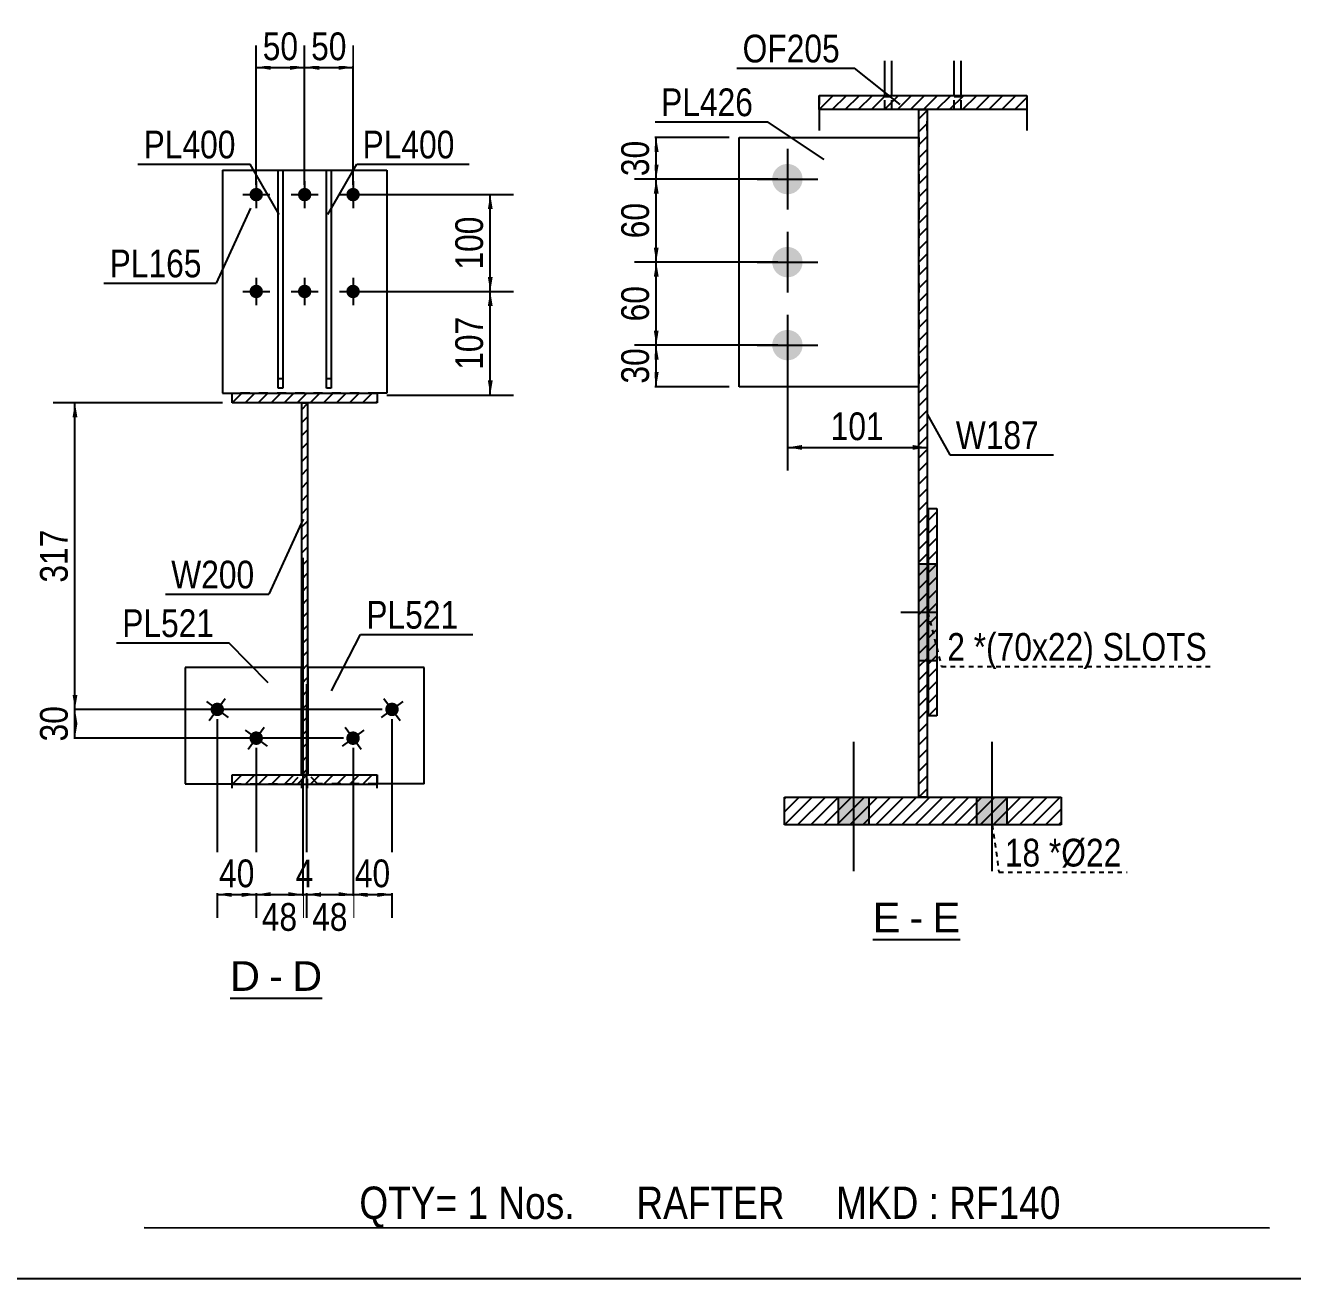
# Model space of a CAD drawing. Header units: millimetres. Extents: x -29 to 374, y -199 to 78.
# Drawn here: x 135.5 to 266.4, y -199.2 to -69.8 of the extents above; entities that cross this region are included whole.
import ezdxf

# ---------------------------------------------------------------- set-up
doc = ezdxf.new("R2010")
doc.units = ezdxf.units.MM
doc.linetypes.add('DXK_LINE_DOT1', pattern=[1.8814, 0.9407, -0.9407])
doc.linetypes.add('DXK_LINE_DOT4', pattern=[0.9408, 0.4704, -0.4704])
doc.styles.add('Arial', font='ARIAL.TTF', dxfattribs={"height": 0.2})
doc.styles.add('Arial Narrow', font='ARIALN.TTF', dxfattribs={"height": 0.2})

# ---------------------------------------------------------------- blocks, each defined once
blk = doc.blocks.new('Unknown-627306872-1201')
at = {"color": 5, "linetype": 'Continuous'}
blk.add_line((-26.06, -199.19), (373.94, -199.19), dxfattribs=at)
blk = doc.blocks.new('Unknown-627306872-12 - 1220')
at = {"color": 7, "linetype": 'Continuous'}
blk.add_line((156.69, -170.23), (166.19, -170.23), dxfattribs=at)
at = {"color": 0, "linetype": 'Continuous'}
for points in [[(159.77, -169.48), (159.77, -166.28), (156.69, -166.28), (156.69, -169.48)], [(162.15, -169.48), (162.15, -166.28), (160.73, -166.28), (160.73, -169.48)], [(166.19, -169.48), (166.19, -166.28), (163.11, -166.28), (163.11, -169.48)]]:
    blk.add_wipeout(points, dxfattribs=at)
at = {"color": 96, "linetype": 'Continuous', "style": 'Arial'}
for s, p in [('D', (156.69, -169.48)), ('D', (163.11, -169.48)), ('-', (160.73, -169.48))]:
    blk.add_text(s, height=3.06, dxfattribs=at).set_placement(p)
blk = doc.blocks.new('Unknown-627306872-13 - 2996')
at = {"color": 7, "linetype": 'Continuous'}
blk.add_line((223.06, -164.19), (232.09, -164.19), dxfattribs=at)
at = {"color": 0, "linetype": 'Continuous'}
for points in [[(225.9, -163.44), (225.9, -160.24), (223.06, -160.24), (223.06, -163.44)], [(228.28, -163.44), (228.28, -160.24), (226.86, -160.24), (226.86, -163.44)], [(232.09, -163.44), (232.09, -160.24), (229.24, -160.24), (229.24, -163.44)]]:
    blk.add_wipeout(points, dxfattribs=at)
at = {"color": 96, "linetype": 'Continuous', "style": 'Arial'}
for s, p in [('E', (223.06, -163.44)), ('E', (229.24, -163.44)), ('-', (226.86, -163.44))]:
    blk.add_text(s, height=3.06, dxfattribs=at).set_placement(p)
blk = doc.blocks.new('Part-627306872-1248 - 1220')
at = {"color": 2, "linetype": 'Continuous'}
for p, q in [((155.89, -84.76), (155.89, -107.76)), ((155.89, -84.76), (172.89, -84.76)), ((172.89, -84.76), (172.89, -107.76)), ((155.89, -107.76), (156.89, -107.76)), ((172.89, -107.76), (171.89, -107.76))]:
    blk.add_line(p, q, dxfattribs=at)
at = {"color": 7, "linetype": 'DXK_LINE_DOT1'}
blk.add_line((171.89, -107.76), (156.89, -107.76), dxfattribs=at)
blk = doc.blocks.new('Bolt-627306872-1318 - 1220')
at = {"linetype": 'Continuous'}
for points in [[(160.09, -87.27, -1), (158.69, -87.27, -1)], [(165.09, -87.27, -1), (163.69, -87.27, -1)], [(170.09, -87.27, -1), (168.69, -87.27, -1)], [(160.09, -97.27, -1), (158.69, -97.27, -1)], [(165.09, -97.27, -1), (163.69, -97.27, -1)], [(170.09, -97.27, -1), (168.69, -97.27, -1)]]:
    blk.add_hatch(color=3, dxfattribs=at).paths.add_polyline_path(points)
at = {"color": 3, "linetype": 'Continuous'}
for p, q in [((159.39, -85.87), (159.39, -88.67)), ((164.39, -85.87), (164.39, -88.67)), ((169.39, -85.87), (169.39, -88.67)), ((157.99, -87.27), (160.79, -87.27)), ((162.99, -87.27), (165.79, -87.27)), ((167.99, -87.27), (170.79, -87.27)), ((159.39, -95.87), (159.39, -98.67)), ((164.39, -95.87), (164.39, -98.67)), ((169.39, -95.87), (169.39, -98.67)), ((157.99, -97.27), (160.79, -97.27)), ((162.99, -97.27), (165.79, -97.27)), ((167.99, -97.27), (170.79, -97.27))]:
    blk.add_line(p, q, dxfattribs=at)
blk = doc.blocks.new('Part-627306872-1229 - 1220')
at = {"linetype": 'Continuous'}
h = blk.add_hatch(dxfattribs=at)
h.set_pattern_fill('', scale=0.3, style=0, pattern_type=0)
h.set_pattern_definition([(45, (156.8863, -108.7648), (-0.67352, 0.67352), [])])
h.paths.add_polyline_path([(156.89, -107.76), (156.89, -108.76), (171.89, -108.76), (171.89, -107.76)])
at = {"color": 2, "linetype": 'Continuous'}
for p, q in [((156.89, -108.76), (156.89, -107.76)), ((156.89, -107.76), (171.89, -107.76)), ((171.89, -107.76), (171.89, -108.76)), ((171.89, -108.76), (156.89, -108.76))]:
    blk.add_line(p, q, dxfattribs=at)
blk = doc.blocks.new('Part-627306872-1230 - 1220')
at = {"linetype": 'Continuous'}
h = blk.add_hatch(dxfattribs=at)
h.set_pattern_fill('', scale=0.3, style=0, pattern_type=0)
h.set_pattern_definition([(45, (164.0863, -147.1702), (-0.67352, 0.67352), [])])
h.paths.add_polyline_path([(164.09, -108.76), (164.09, -147.17), (164.69, -147.17), (164.69, -108.76)])
at = {"color": 2, "linetype": 'Continuous'}
for p, q in [((164.09, -147.17), (164.09, -108.76)), ((164.09, -108.76), (164.69, -108.76)), ((164.69, -108.76), (164.69, -147.17)), ((164.69, -147.17), (164.09, -147.17))]:
    blk.add_line(p, q, dxfattribs=at)
at = {"color": 7, "linetype": 'DXK_LINE_DOT1'}
for p, q in [((164.09, -148.54), (164.09, -147.17)), ((164.69, -148.54), (164.69, -147.17))]:
    blk.add_line(p, q, dxfattribs=at)
blk = doc.blocks.new('Bolt-627306872-1306 - 1220')
at = {"linetype": 'Continuous'}
for points in [[(173.83, -140.98, -1), (172.99, -139.86, -1)], [(169.8, -143.95, -1), (168.97, -142.83, -1)]]:
    blk.add_hatch(color=3, dxfattribs=at).paths.add_polyline_path(points)
at = {"color": 3, "linetype": 'Continuous'}
for p, q in [((174.54, -139.59), (172.28, -141.25)), ((172.58, -139.29), (174.24, -141.55)), ((170.51, -142.56), (168.26, -144.22)), ((168.56, -142.26), (170.22, -144.52))]:
    blk.add_line(p, q, dxfattribs=at)
blk = doc.blocks.new('Part-627306872-1233 - 1220')
at = {"linetype": 'Continuous'}
h = blk.add_hatch(dxfattribs=at)
h.set_pattern_fill('', scale=0.3, style=0, pattern_type=0)
h.set_pattern_definition([(45, (156.8863, -148.17365), (-0.67352, 0.67352), [])])
h.paths.add_polyline_path([(156.89, -147.17), (156.89, -148.17), (171.89, -148.17), (171.89, -147.17)])
at = {"color": 7, "linetype": 'DXK_LINE_DOT1'}
for p, q in [((156.89, -148.17), (156.89, -147.17)), ((171.89, -148.17), (171.89, -147.17))]:
    blk.add_line(p, q, dxfattribs=at)
at = {"color": 2, "linetype": 'Continuous'}
for p, q in [((156.89, -148.17), (156.89, -147.17)), ((156.89, -147.17), (171.89, -147.17)), ((171.89, -147.17), (171.89, -148.17)), ((156.89, -148.54), (156.89, -148.17)), ((171.89, -148.17), (156.89, -148.17)), ((171.89, -148.54), (171.89, -148.17))]:
    blk.add_line(p, q, dxfattribs=at)
blk = doc.blocks.new('Bolt-627306872-1307 - 1220')
at = {"linetype": 'Continuous'}
for points in [[(155.78, -139.86, -1), (154.95, -140.98, -1)], [(159.8, -142.83, -1), (158.97, -143.95, -1)]]:
    blk.add_hatch(color=3, dxfattribs=at).paths.add_polyline_path(points)
at = {"color": 3, "linetype": 'Continuous'}
for p, q in [((154.24, -139.59), (156.49, -141.25)), ((154.53, -141.55), (156.19, -139.29)), ((158.26, -142.56), (160.51, -144.22)), ((158.56, -144.52), (160.22, -142.26))]:
    blk.add_line(p, q, dxfattribs=at)
blk = doc.blocks.new('Part-627306872-1344 - 1220')
at = {"color": 2, "linetype": 'Continuous'}
for p, q in [((166.64, -107.26), (166.64, -84.76)), ((166.64, -84.76), (167.14, -84.76)), ((167.14, -84.76), (167.14, -107.26)), ((167.14, -107.26), (166.64, -107.26))]:
    blk.add_line(p, q, dxfattribs=at)
at = {"color": 7, "linetype": 'DXK_LINE_DOT1'}
blk.add_line((166.64, -106.26), (167.14, -106.26), dxfattribs=at)
blk = doc.blocks.new('Part-627306872-1372 - 1220')
at = {"color": 2, "linetype": 'Continuous'}
for p, q in [((176.72, -136.09), (164.72, -136.09)), ((164.72, -136.09), (164.72, -147.09)), ((176.72, -148.09), (176.72, -136.09)), ((164.72, -147.09), (164.8, -147.17)), ((176.72, -148.09), (171.89, -148.09))]:
    blk.add_line(p, q, dxfattribs=at)
at = {"color": 7, "linetype": 'DXK_LINE_DOT1'}
for p, q in [((165.72, -148.09), (164.8, -147.17)), ((171.89, -148.09), (165.72, -148.09))]:
    blk.add_line(p, q, dxfattribs=at)
blk = doc.blocks.new('Part-627306872-1373 - 1220')
at = {"color": 2, "linetype": 'Continuous'}
for p, q in [((164.06, -136.09), (152.06, -136.09)), ((152.06, -136.09), (152.06, -148.09)), ((164.06, -147.09), (164.06, -136.09)), ((163.98, -147.17), (164.06, -147.09)), ((152.06, -148.09), (156.89, -148.09))]:
    blk.add_line(p, q, dxfattribs=at)
at = {"color": 7, "linetype": 'DXK_LINE_DOT1'}
for p, q in [((163.06, -148.09), (163.98, -147.17)), ((156.89, -148.09), (163.06, -148.09))]:
    blk.add_line(p, q, dxfattribs=at)
blk = doc.blocks.new('Part-627306872-1375 - 1220')
at = {"color": 2, "linetype": 'Continuous'}
for p, q in [((161.64, -107.26), (161.64, -84.76)), ((161.64, -84.76), (162.14, -84.76)), ((162.14, -84.76), (162.14, -107.26)), ((162.14, -107.26), (161.64, -107.26))]:
    blk.add_line(p, q, dxfattribs=at)
at = {"color": 7, "linetype": 'DXK_LINE_DOT1'}
blk.add_line((161.64, -106.26), (162.14, -106.26), dxfattribs=at)
blk = doc.blocks.new('Bolt-627306872-3005 - 2996')
at = {"linetype": 'Continuous'}
for points in [[(214.25, -84.1, -1), (214.25, -87.24, -1)], [(214.25, -92.67, -1), (214.25, -95.81, -1)], [(214.25, -101.24, -1), (214.25, -104.38, -1)]]:
    blk.add_hatch(color=3, dxfattribs=at).paths.add_polyline_path(points)
at = {"color": 3, "linetype": 'Continuous'}
for p, q in [((214.25, -82.53), (214.25, -88.81)), ((211.11, -85.67), (217.39, -85.67)), ((214.25, -91.1), (214.25, -97.38)), ((211.11, -94.24), (217.39, -94.24)), ((214.25, -99.67), (214.25, -105.96)), ((211.11, -102.81), (217.39, -102.81))]:
    blk.add_line(p, q, dxfattribs=at)
blk = doc.blocks.new('Part-627306872-3065 - 2996')
at = {"color": 2, "linetype": 'Continuous'}
for p, q in [((209.25, -107.1), (209.25, -81.38)), ((209.25, -81.38), (227.82, -81.38)), ((227.82, -107.1), (209.25, -107.1))]:
    blk.add_line(p, q, dxfattribs=at)
at = {"color": 7, "linetype": 'DXK_LINE_DOT1'}
blk.add_line((227.82, -81.38), (227.82, -107.1), dxfattribs=at)
blk = doc.blocks.new('Bolt-627306872-3017 - 2996')
at = {"linetype": 'Continuous'}
for points in [[(219.53, -152.34), (222.68, -152.34), (222.68, -149.48), (219.53, -149.48)], [(233.82, -152.34), (236.96, -152.34), (236.96, -149.48), (233.82, -149.48)]]:
    blk.add_hatch(color=3, dxfattribs=at).paths.add_polyline_path(points)
at = {"color": 3, "linetype": 'Continuous'}
for p, q in [((221.11, -157.11), (221.11, -143.76)), ((235.39, -157.11), (235.39, -143.76)), ((219.53, -152.34), (219.53, -149.48)), ((222.68, -152.34), (222.68, -149.48)), ((233.82, -152.34), (233.82, -149.48)), ((236.96, -152.34), (236.96, -149.48))]:
    blk.add_line(p, q, dxfattribs=at)
blk = doc.blocks.new('Part-627306872-3083 - 2996')
at = {"linetype": 'Continuous'}
h = blk.add_hatch(dxfattribs=at)
h.set_pattern_fill('', scale=0.3, style=0, pattern_type=0)
h.set_pattern_definition([(45, (213.9622, -152.3358), (-0.67352, 0.67352), [])])
h.paths.add_polyline_path([(213.96, -149.48), (213.96, -152.34), (242.53, -152.34), (242.53, -149.48)])
at = {"color": 2, "linetype": 'Continuous'}
for p, q in [((213.96, -152.34), (213.96, -149.48)), ((213.96, -149.48), (242.53, -149.48)), ((242.53, -149.48), (242.53, -152.34)), ((242.53, -152.34), (213.96, -152.34))]:
    blk.add_line(p, q, dxfattribs=at)
blk = doc.blocks.new('Part-627306872-3066 - 2996')
at = {"linetype": 'Continuous'}
h = blk.add_hatch(dxfattribs=at)
h.set_pattern_fill('', scale=0.3, style=0, pattern_type=0)
h.set_pattern_definition([(45, (228.8194, -141.0997), (-0.67352, 0.67352), [])])
h.paths.add_polyline_path([(228.82, -119.67), (228.82, -141.1), (229.68, -141.1), (229.68, -119.67)])
at = {"color": 2, "linetype": 'Continuous'}
for p, q in [((228.82, -119.67), (228.82, -119.67)), ((228.82, -141.1), (228.82, -119.67)), ((228.82, -119.67), (229.68, -119.67)), ((229.68, -119.67), (229.68, -119.67)), ((229.68, -119.67), (229.68, -141.1)), ((228.82, -141.1), (228.82, -141.1)), ((229.68, -141.1), (228.82, -141.1)), ((229.68, -141.1), (229.68, -141.1))]:
    blk.add_line(p, q, dxfattribs=at)
blk = doc.blocks.new('Bolt-627306872-3018 - 2996')
at = {"linetype": 'Continuous'}
for points in [[(227.82, -125.38), (227.82, -135.38), (228.68, -135.38), (228.68, -125.38)], [(228.82, -125.38), (228.82, -135.38), (229.68, -135.38), (229.68, -125.38)]]:
    blk.add_hatch(color=3, dxfattribs=at).paths.add_polyline_path(points)
at = {"color": 3, "linetype": 'Continuous'}
for p, q in [((227.82, -125.38), (228.68, -125.38)), ((228.82, -125.38), (229.68, -125.38)), ((225.96, -130.38), (229.68, -130.38)), ((227.82, -135.38), (228.68, -135.38)), ((228.82, -135.38), (229.68, -135.38))]:
    blk.add_line(p, q, dxfattribs=at)
blk = doc.blocks.new('Part-627306872-3032 - 2996')
at = {"color": 2, "linetype": 'Continuous'}
for p, q in [((231.46, -77.02), (231.46, -73.45)), ((232.18, -77.02), (232.18, -73.45))]:
    blk.add_line(p, q, dxfattribs=at)
at = {"color": 7, "linetype": 'DXK_LINE_DOT1'}
for p, q in [((231.46, -77.13), (231.46, -77.02)), ((231.46, -77.13), (232.18, -77.13)), ((231.46, -78.46), (231.46, -77.13)), ((232.18, -77.13), (232.18, -77.02)), ((232.18, -78.46), (232.18, -77.13))]:
    blk.add_line(p, q, dxfattribs=at)
blk = doc.blocks.new('Part-627306872-3094 - 2996')
at = {"linetype": 'Continuous'}
h = blk.add_hatch(dxfattribs=at)
h.set_pattern_fill('', scale=0.3, style=0, pattern_type=0)
h.set_pattern_definition([(45, (227.8194, -149.47865), (-0.673519, 0.673519), [])])
h.paths.add_polyline_path([(227.82, -78.48), (227.82, -149.48), (228.68, -149.48), (228.68, -78.48)])
at = {"color": 7, "linetype": 'DXK_LINE_DOT1'}
for p, q in [((227.82, -80.64), (227.82, -78.48)), ((228.68, -80.64), (228.68, -78.48))]:
    blk.add_line(p, q, dxfattribs=at)
at = {"color": 2, "linetype": 'Continuous'}
for p, q in [((227.82, -149.48), (227.82, -78.48)), ((227.82, -78.48), (228.68, -78.48)), ((228.68, -78.48), (228.68, -149.48)), ((228.68, -149.48), (227.82, -149.48))]:
    blk.add_line(p, q, dxfattribs=at)
blk = doc.blocks.new('Part-627306872-3100 - 2996')
at = {"linetype": 'Continuous'}
h = blk.add_hatch(dxfattribs=at)
h.set_pattern_fill('', scale=0.3, style=0, pattern_type=0)
h.set_pattern_definition([(45, (217.5337, -78.4754), (-0.67352, 0.67352), [])])
h.paths.add_polyline_path([(217.53, -77.02), (217.53, -78.48), (238.96, -78.48), (238.96, -77.02)])
at = {"color": 7, "linetype": 'DXK_LINE_DOT1'}
for p, q in [((217.53, -77.02), (217.53, -78.48)), ((238.96, -77.02), (238.96, -78.48))]:
    blk.add_line(p, q, dxfattribs=at)
at = {"color": 2, "linetype": 'Continuous'}
for p, q in [((217.53, -78.48), (217.53, -77.02)), ((217.53, -77.02), (238.96, -77.02)), ((238.96, -77.02), (238.96, -78.48)), ((217.53, -78.48), (217.53, -80.64)), ((238.96, -78.48), (217.53, -78.48)), ((238.96, -78.48), (238.96, -80.64))]:
    blk.add_line(p, q, dxfattribs=at)
blk = doc.blocks.new('Part-627306872-5284 - 2996')
at = {"color": 2, "linetype": 'Continuous'}
for p, q in [((224.32, -77.02), (224.32, -73.45)), ((225.03, -77.02), (225.03, -73.45))]:
    blk.add_line(p, q, dxfattribs=at)
at = {"color": 7, "linetype": 'DXK_LINE_DOT1'}
for p, q in [((224.32, -77.13), (224.32, -77.02)), ((224.32, -77.13), (225.03, -77.13)), ((224.32, -78.46), (224.32, -77.13)), ((225.03, -77.13), (225.03, -77.02)), ((225.03, -78.46), (225.03, -77.13))]:
    blk.add_line(p, q, dxfattribs=at)
blk = doc.blocks.new('StraightDimension-627306872-1530 - 1220')
at = {"linetype": 'Continuous'}
for points in [[(183.31, -88.77), (183.56, -87.27), (183.81, -88.77)], [(183.81, -95.77), (183.56, -97.27), (183.31, -95.77)]]:
    blk.add_hatch(color=7, dxfattribs=at).paths.add_polyline_path(points)
at = {"color": 7, "linetype": 'Continuous'}
for p, q in [((170.39, -87.27), (185.96, -87.27)), ((183.56, -97.27), (183.56, -87.27)), ((170.39, -97.27), (185.96, -97.27))]:
    blk.add_line(p, q, dxfattribs=at)
at = {"color": 0}
blk.add_wipeout([(183.41, -88.92), (179.21, -88.92), (179.21, -95.61), (183.41, -95.61)], dxfattribs=at)
at = {"color": 3, "style": 'Arial Narrow'}
blk.add_text('100', height=2.863, rotation=90.0002, dxfattribs=at).set_placement((182.81, -95.01))
blk = doc.blocks.new('StraightDimension-627306872-1546 - 1220')
at = {"linetype": 'Continuous'}
for points in [[(183.31, -98.77), (183.56, -97.27), (183.81, -98.77)], [(183.81, -106.46), (183.56, -107.96), (183.31, -106.46)]]:
    blk.add_hatch(color=7, dxfattribs=at).paths.add_polyline_path(points)
at = {"color": 7, "linetype": 'Continuous'}
for p, q in [((170.39, -97.27), (185.96, -97.27)), ((183.56, -107.96), (183.56, -97.27)), ((172.89, -107.96), (185.96, -107.96))]:
    blk.add_line(p, q, dxfattribs=at)
at = {"color": 0}
blk.add_wipeout([(183.41, -99.27), (179.21, -99.27), (179.21, -105.96), (183.41, -105.96)], dxfattribs=at)
at = {"color": 3, "style": 'Arial Narrow'}
blk.add_text('107', height=2.863, rotation=90.0002, dxfattribs=at).set_placement((182.81, -105.36))
blk = doc.blocks.new('StraightDimension-627306872-3220 - 1220')
at = {"linetype": 'Continuous'}
for points in [[(160.89, -74.39), (159.39, -74.14), (160.89, -73.89)], [(162.89, -73.89), (164.39, -74.14), (162.89, -74.39)]]:
    blk.add_hatch(color=7, dxfattribs=at).paths.add_polyline_path(points)
at = {"color": 7, "linetype": 'Continuous'}
for p, q in [((159.39, -86.27), (159.39, -71.89)), ((164.39, -86.27), (164.39, -71.89)), ((159.39, -74.14), (164.39, -74.14))]:
    blk.add_line(p, q, dxfattribs=at)
at = {"color": 0}
blk.add_wipeout([(164.31, -73.99), (164.31, -69.79), (159.46, -69.79), (159.46, -73.99)], dxfattribs=at)
at = {"color": 3, "style": 'Arial Narrow'}
blk.add_text('50', height=2.863, dxfattribs=at).set_placement((160.06, -73.39))
blk = doc.blocks.new('StraightDimension-627306872-3222 - 1220')
at = {"linetype": 'Continuous'}
for points in [[(165.89, -74.39), (164.39, -74.14), (165.89, -73.89)], [(167.89, -73.89), (169.39, -74.14), (167.89, -74.39)]]:
    blk.add_hatch(color=7, dxfattribs=at).paths.add_polyline_path(points)
at = {"color": 7, "linetype": 'Continuous'}
for p, q in [((164.39, -86.27), (164.39, -71.89)), ((169.39, -86.27), (169.39, -71.89)), ((164.39, -74.14), (169.39, -74.14))]:
    blk.add_line(p, q, dxfattribs=at)
at = {"color": 0}
blk.add_wipeout([(169.31, -73.99), (169.31, -69.79), (164.46, -69.79), (164.46, -73.99)], dxfattribs=at)
at = {"color": 3, "style": 'Arial Narrow'}
blk.add_text('50', height=2.863, dxfattribs=at).set_placement((165.06, -73.39))
blk = doc.blocks.new('StraightDimension-627306872-6635 - 1220')
at = {"linetype": 'Continuous'}
for points in [[(140.42, -110.26), (140.67, -108.76), (140.92, -110.26)], [(140.92, -138.92), (140.67, -140.42), (140.42, -138.92)]]:
    blk.add_hatch(color=7, dxfattribs=at).paths.add_polyline_path(points)
at = {"color": 7, "linetype": 'Continuous'}
for p, q in [((155.89, -108.76), (138.42, -108.76)), ((140.67, -140.42), (140.67, -108.76)), ((172.41, -140.42), (138.42, -140.42))]:
    blk.add_line(p, q, dxfattribs=at)
at = {"color": 0}
blk.add_wipeout([(140.52, -121.25), (136.32, -121.25), (136.32, -127.93), (140.52, -127.93)], dxfattribs=at)
at = {"color": 3, "style": 'Arial Narrow'}
blk.add_text('317', height=2.863, rotation=90.0002, dxfattribs=at).set_placement((139.92, -127.33))
blk = doc.blocks.new('StraightDimension-627306872-6636 - 1220')
at = {"linetype": 'Continuous'}
for points in [[(140.42, -141.92), (140.67, -140.42), (140.92, -141.92)], [(140.92, -141.89), (140.67, -143.39), (140.42, -141.89)]]:
    blk.add_hatch(color=7, dxfattribs=at).paths.add_polyline_path(points)
at = {"color": 7, "linetype": 'Continuous'}
for p, q in [((172.41, -140.42), (138.42, -140.42)), ((140.67, -143.39), (140.67, -140.42)), ((168.39, -143.39), (138.42, -143.39))]:
    blk.add_line(p, q, dxfattribs=at)
at = {"color": 0}
blk.add_wipeout([(140.52, -139.48), (136.32, -139.48), (136.32, -144.33), (140.52, -144.33)], dxfattribs=at)
at = {"color": 3, "style": 'Arial Narrow'}
blk.add_text('30', height=2.863, rotation=90.0002, dxfattribs=at).set_placement((139.92, -143.73))
blk = doc.blocks.new('StraightDimension-627306872-6741 - 1220')
at = {"linetype": 'Continuous'}
for points in [[(170.89, -159.78), (169.39, -159.53), (170.89, -159.28)], [(171.91, -159.28), (173.41, -159.53), (171.91, -159.78)]]:
    blk.add_hatch(color=7, dxfattribs=at).paths.add_polyline_path(points)
at = {"color": 7, "linetype": 'Continuous'}
for p, q in [((173.41, -141.42), (173.41, -161.93)), ((169.39, -144.39), (169.39, -161.93)), ((169.39, -159.53), (173.41, -159.53))]:
    blk.add_line(p, q, dxfattribs=at)
at = {"color": 0}
blk.add_wipeout([(173.83, -159.38), (173.83, -155.18), (168.97, -155.18), (168.97, -159.38)], dxfattribs=at)
at = {"color": 3, "style": 'Arial Narrow'}
blk.add_text('40', height=2.863, dxfattribs=at).set_placement((169.57, -158.78))
blk = doc.blocks.new('StraightDimension-627306872-6742 - 1220')
at = {"linetype": 'Continuous'}
for points in [[(166.09, -159.78), (164.59, -159.53), (166.09, -159.28)], [(167.89, -159.28), (169.39, -159.53), (167.89, -159.78)]]:
    blk.add_hatch(color=7, dxfattribs=at).paths.add_polyline_path(points)
at = {"color": 7, "linetype": 'Continuous'}
for p, q in [((164.59, -137.82), (164.59, -161.78)), ((169.39, -144.39), (169.39, -161.78)), ((164.59, -159.53), (169.39, -159.53))]:
    blk.add_line(p, q, dxfattribs=at)
at = {"color": 0}
blk.add_wipeout([(169.41, -163.88), (169.41, -159.68), (164.56, -159.68), (164.56, -163.88)], dxfattribs=at)
at = {"color": 3, "style": 'Arial Narrow'}
blk.add_text('48', height=2.863, dxfattribs=at).set_placement((165.16, -163.28))
blk = doc.blocks.new('StraightDimension-627306872-6743 - 1220')
at = {"linetype": 'Continuous'}
for points in [[(162.69, -159.28), (164.19, -159.53), (162.69, -159.78)], [(166.09, -159.78), (164.59, -159.53), (166.09, -159.28)]]:
    blk.add_hatch(color=7, dxfattribs=at).paths.add_polyline_path(points)
at = {"color": 7, "linetype": 'Continuous'}
for p, q in [((164.19, -124.76), (164.19, -161.93)), ((164.59, -137.82), (164.59, -161.93)), ((164.19, -159.53), (164.59, -159.53))]:
    blk.add_line(p, q, dxfattribs=at)
at = {"color": 0}
blk.add_wipeout([(165.9, -159.38), (165.9, -155.18), (162.87, -155.18), (162.87, -159.38)], dxfattribs=at)
at = {"color": 3, "style": 'Arial Narrow'}
blk.add_text('4', height=2.86, dxfattribs=at).set_placement((163.47, -158.78))
blk = doc.blocks.new('StraightDimension-627306872-6744 - 1220')
at = {"linetype": 'Continuous'}
for points in [[(160.89, -159.78), (159.39, -159.53), (160.89, -159.28)], [(162.69, -159.28), (164.19, -159.53), (162.69, -159.78)]]:
    blk.add_hatch(color=7, dxfattribs=at).paths.add_polyline_path(points)
at = {"color": 7, "linetype": 'Continuous'}
for p, q in [((164.19, -124.76), (164.19, -161.78)), ((159.39, -144.39), (159.39, -161.78)), ((159.39, -159.53), (164.19, -159.53))]:
    blk.add_line(p, q, dxfattribs=at)
at = {"color": 0}
blk.add_wipeout([(164.21, -163.88), (164.21, -159.68), (159.36, -159.68), (159.36, -163.88)], dxfattribs=at)
at = {"color": 3, "style": 'Arial Narrow'}
blk.add_text('48', height=2.863, dxfattribs=at).set_placement((159.96, -163.28))
blk = doc.blocks.new('StraightDimension-627306872-6745 - 1220')
at = {"linetype": 'Continuous'}
for points in [[(156.86, -159.78), (155.36, -159.53), (156.86, -159.28)], [(157.89, -159.28), (159.39, -159.53), (157.89, -159.78)]]:
    blk.add_hatch(color=7, dxfattribs=at).paths.add_polyline_path(points)
at = {"color": 7, "linetype": 'Continuous'}
for p, q in [((155.36, -141.42), (155.36, -161.93)), ((159.39, -144.39), (159.39, -161.93)), ((155.36, -159.53), (159.39, -159.53))]:
    blk.add_line(p, q, dxfattribs=at)
at = {"color": 0}
blk.add_wipeout([(159.8, -159.38), (159.8, -155.18), (154.95, -155.18), (154.95, -159.38)], dxfattribs=at)
at = {"color": 3, "style": 'Arial Narrow'}
blk.add_text('40', height=2.863, dxfattribs=at).set_placement((155.55, -158.78))
blk = doc.blocks.new('StraightDimension-627306872-3106 - 2996')
at = {"linetype": 'Continuous'}
for points in [[(215.75, -113.62), (214.25, -113.37), (215.75, -113.12)], [(227.18, -113.12), (228.68, -113.37), (227.18, -113.62)]]:
    blk.add_hatch(color=7, dxfattribs=at).paths.add_polyline_path(points)
at = {"color": 7, "linetype": 'Continuous'}
for p, q in [((228.68, -80.7), (228.68, -115.77)), ((214.25, -103.81), (214.25, -115.77)), ((214.25, -113.37), (228.68, -113.37))]:
    blk.add_line(p, q, dxfattribs=at)
at = {"color": 0}
blk.add_wipeout([(224.8, -113.22), (224.8, -109.02), (218.12, -109.02), (218.12, -113.22)], dxfattribs=at)
at = {"color": 3, "style": 'Arial Narrow'}
blk.add_text('101', height=2.863, dxfattribs=at).set_placement((218.72, -112.62))
blk = doc.blocks.new('StraightDimension-627306872-3114 - 2996')
at = {"linetype": 'Continuous'}
for points in [[(200.45, -82.88), (200.7, -81.38), (200.95, -82.88)], [(200.95, -84.17), (200.7, -85.67), (200.45, -84.17)]]:
    blk.add_hatch(color=7, dxfattribs=at).paths.add_polyline_path(points)
at = {"color": 7, "linetype": 'Continuous'}
for p, q in [((208.25, -81.38), (198.45, -81.38)), ((200.7, -85.67), (200.7, -81.38)), ((213.25, -85.67), (198.45, -85.67))]:
    blk.add_line(p, q, dxfattribs=at)
at = {"color": 0}
blk.add_wipeout([(200.55, -81.1), (196.35, -81.1), (196.35, -85.96), (200.55, -85.96)], dxfattribs=at)
at = {"color": 3, "style": 'Arial Narrow'}
blk.add_text('30', height=2.863, rotation=90.0002, dxfattribs=at).set_placement((199.95, -85.36))
blk = doc.blocks.new('StraightDimension-627306872-3128 - 2996')
at = {"linetype": 'Continuous'}
for points in [[(200.45, -104.31), (200.7, -102.81), (200.95, -104.31)], [(200.95, -105.6), (200.7, -107.1), (200.45, -105.6)]]:
    blk.add_hatch(color=7, dxfattribs=at).paths.add_polyline_path(points)
at = {"color": 7, "linetype": 'Continuous'}
for p, q in [((213.25, -102.81), (198.45, -102.81)), ((200.7, -107.1), (200.7, -102.81)), ((208.25, -107.1), (198.45, -107.1))]:
    blk.add_line(p, q, dxfattribs=at)
at = {"color": 0}
blk.add_wipeout([(200.55, -102.53), (196.35, -102.53), (196.35, -107.38), (200.55, -107.38)], dxfattribs=at)
at = {"color": 3, "style": 'Arial Narrow'}
blk.add_text('30', height=2.863, rotation=90.0002, dxfattribs=at).set_placement((199.95, -106.78))
blk = doc.blocks.new('StraightDimension-627306872-4235 - 2996')
at = {"linetype": 'Continuous'}
for points in [[(200.45, -95.74), (200.7, -94.24), (200.95, -95.74)], [(200.95, -101.31), (200.7, -102.81), (200.45, -101.31)]]:
    blk.add_hatch(color=7, dxfattribs=at).paths.add_polyline_path(points)
at = {"color": 7, "linetype": 'Continuous'}
for p, q in [((213.25, -94.24), (198.45, -94.24)), ((200.7, -102.81), (200.7, -94.24)), ((213.25, -102.81), (198.45, -102.81))]:
    blk.add_line(p, q, dxfattribs=at)
at = {"color": 0}
blk.add_wipeout([(200.55, -96.1), (196.35, -96.1), (196.35, -100.96), (200.55, -100.96)], dxfattribs=at)
at = {"color": 3, "style": 'Arial Narrow'}
blk.add_text('60', height=2.863, rotation=90.0002, dxfattribs=at).set_placement((199.95, -100.36))
blk = doc.blocks.new('StraightDimension-627306872-4237 - 2996')
at = {"linetype": 'Continuous'}
for points in [[(200.45, -87.17), (200.7, -85.67), (200.95, -87.17)], [(200.95, -92.74), (200.7, -94.24), (200.45, -92.74)]]:
    blk.add_hatch(color=7, dxfattribs=at).paths.add_polyline_path(points)
at = {"color": 7, "linetype": 'Continuous'}
for p, q in [((213.25, -85.67), (198.45, -85.67)), ((200.7, -94.24), (200.7, -85.67)), ((213.25, -94.24), (198.45, -94.24))]:
    blk.add_line(p, q, dxfattribs=at)
at = {"color": 0}
blk.add_wipeout([(200.55, -87.53), (196.35, -87.53), (196.35, -92.38), (200.55, -92.38)], dxfattribs=at)
at = {"color": 3, "style": 'Arial Narrow'}
blk.add_text('60', height=2.863, rotation=90.0002, dxfattribs=at).set_placement((199.95, -91.78))
blk = doc.blocks.new('CBS_CALLOFF-627306872-6880')
at = {"color": 7, "linetype": 'Continuous'}
blk.add_line((147.81, -193.92), (264.05, -193.94), dxfattribs=at)
at = {"color": 3, "linetype": 'Continuous', "style": 'Arial Narrow'}
blk.add_text('QTY= 1 Nos.      RAFTER     MKD : RF140', height=3.3405, dxfattribs=at).set_placement((170.04, -193.03))
blk = doc.blocks.new('Mark-627306872-6800 - 1220')
at = {"color": 7, "linetype": 'Continuous'}
blk.add_line((161.77, -89.32), (158.77, -84.13), dxfattribs=at)
at = {"color": 0}
blk.add_wipeout([(157.27, -83.53), (157.27, -80.53), (147.76, -80.53), (147.76, -83.53)], dxfattribs=at)
blk.add_wipeout([(157.27, -83.53), (157.27, -80.53), (147.76, -80.53), (147.76, -83.53)], dxfattribs=at)
at = {"color": 7, "linetype": 'Continuous'}
blk.add_line((147.16, -84.13), (158.77, -84.13), dxfattribs=at)
at = {"color": 3, "style": 'Arial Narrow'}
blk.add_text('PL400', height=2.863, dxfattribs=at).set_placement((147.76, -83.53))
blk = doc.blocks.new('Mark-627306872-6764 - 1220')
at = {"color": 0}
blk.add_wipeout([(180.26, -132.08), (180.26, -129.08), (170.76, -129.08), (170.76, -132.08)], dxfattribs=at)
blk.add_wipeout([(180.26, -132.08), (180.26, -129.08), (170.76, -129.08), (170.76, -132.08)], dxfattribs=at)
at = {"color": 7, "linetype": 'Continuous'}
for p, q in [((167.15, -138.52), (170.16, -132.68)), ((170.16, -132.68), (181.76, -132.68))]:
    blk.add_line(p, q, dxfattribs=at)
at = {"color": 3, "style": 'Arial Narrow'}
blk.add_text('PL521', height=2.863, dxfattribs=at).set_placement((170.76, -132.08))
blk = doc.blocks.new('Mark-627306872-6761 - 1220')
at = {"color": 7, "linetype": 'Continuous'}
blk.add_line((164.24, -120.79), (160.7, -128.53), dxfattribs=at)
at = {"color": 0}
blk.add_wipeout([(159.2, -127.93), (159.2, -124.93), (150.61, -124.93), (150.61, -127.93)], dxfattribs=at)
blk.add_wipeout([(159.2, -127.93), (159.2, -124.93), (150.61, -124.93), (150.61, -127.93)], dxfattribs=at)
at = {"color": 7, "linetype": 'Continuous'}
blk.add_line((150.01, -128.53), (160.7, -128.53), dxfattribs=at)
at = {"color": 3, "style": 'Arial Narrow'}
blk.add_text('W200', height=2.863, dxfattribs=at).set_placement((150.61, -127.93))
blk = doc.blocks.new('Mark-627306872-6767 - 1220')
at = {"color": 7, "linetype": 'Continuous'}
blk.add_line((160.61, -137.67), (156.55, -133.55), dxfattribs=at)
at = {"color": 0}
blk.add_wipeout([(155.05, -132.95), (155.05, -129.95), (145.55, -129.95), (145.55, -132.95)], dxfattribs=at)
blk.add_wipeout([(155.05, -132.95), (155.05, -129.95), (145.55, -129.95), (145.55, -132.95)], dxfattribs=at)
at = {"color": 7, "linetype": 'Continuous'}
blk.add_line((144.95, -133.55), (156.55, -133.55), dxfattribs=at)
at = {"color": 3, "style": 'Arial Narrow'}
blk.add_text('PL521', height=2.863, dxfattribs=at).set_placement((145.55, -132.95))
blk = doc.blocks.new('Mark-627306872-6794 - 1220')
at = {"color": 7, "linetype": 'Continuous'}
blk.add_line((158.79, -88.68), (155.25, -96.41), dxfattribs=at)
at = {"color": 0}
blk.add_wipeout([(153.75, -95.81), (153.75, -92.81), (144.25, -92.81), (144.25, -95.81)], dxfattribs=at)
blk.add_wipeout([(153.75, -95.81), (153.75, -92.81), (144.25, -92.81), (144.25, -95.81)], dxfattribs=at)
at = {"color": 7, "linetype": 'Continuous'}
blk.add_line((143.65, -96.41), (155.25, -96.41), dxfattribs=at)
at = {"color": 3, "style": 'Arial Narrow'}
blk.add_text('PL165', height=2.863, dxfattribs=at).set_placement((144.25, -95.81))
blk = doc.blocks.new('Mark-627306872-6797 - 1220')
at = {"color": 0}
blk.add_wipeout([(179.87, -83.53), (179.87, -80.53), (170.37, -80.53), (170.37, -83.53)], dxfattribs=at)
blk.add_wipeout([(179.87, -83.53), (179.87, -80.53), (170.37, -80.53), (170.37, -83.53)], dxfattribs=at)
at = {"color": 7, "linetype": 'Continuous'}
for p, q in [((166.77, -89.32), (169.77, -84.13)), ((169.77, -84.13), (181.37, -84.13))]:
    blk.add_line(p, q, dxfattribs=at)
at = {"color": 3, "style": 'Arial Narrow'}
blk.add_text('PL400', height=2.863, dxfattribs=at).set_placement((170.37, -83.53))
blk = doc.blocks.new('Mark-627306872-3061 - 2996')
at = {"color": 7, "linetype": 'Continuous'}
blk.add_line((218.06, -83.65), (212.2, -79.77), dxfattribs=at)
at = {"color": 0}
blk.add_wipeout([(210.7, -79.17), (210.7, -76.17), (201.2, -76.17), (201.2, -79.17)], dxfattribs=at)
blk.add_wipeout([(210.7, -79.17), (210.7, -76.17), (201.2, -76.17), (201.2, -79.17)], dxfattribs=at)
at = {"color": 7, "linetype": 'Continuous'}
blk.add_line((200.6, -79.77), (212.2, -79.77), dxfattribs=at)
at = {"color": 3, "style": 'Arial Narrow'}
blk.add_text('PL426', height=2.863, dxfattribs=at).set_placement((201.2, -79.17))
blk = doc.blocks.new('Mark-627306872-3090 - 2996')
at = {"color": 0}
blk.add_wipeout([(240.22, -113.53), (240.22, -110.53), (231.64, -110.53), (231.64, -113.53)], dxfattribs=at)
blk.add_wipeout([(240.22, -113.53), (240.22, -110.53), (231.64, -110.53), (231.64, -113.53)], dxfattribs=at)
at = {"color": 7, "linetype": 'Continuous'}
for p, q in [((228.68, -109.93), (231.04, -114.13)), ((231.04, -114.13), (241.72, -114.13))]:
    blk.add_line(p, q, dxfattribs=at)
at = {"color": 3, "style": 'Arial Narrow'}
blk.add_text('W187', height=2.863, dxfattribs=at).set_placement((231.64, -113.53))
blk = doc.blocks.new('Mark-627306872-3096 - 2996')
at = {"color": 7, "linetype": 'Continuous'}
blk.add_line((225.88, -77.98), (221.17, -74.22), dxfattribs=at)
at = {"color": 0}
blk.add_wipeout([(219.67, -73.62), (219.67, -70.62), (209.62, -70.62), (209.62, -73.62)], dxfattribs=at)
blk.add_wipeout([(219.67, -73.62), (219.67, -70.62), (209.62, -70.62), (209.62, -73.62)], dxfattribs=at)
at = {"color": 7, "linetype": 'Continuous'}
blk.add_line((209.02, -74.22), (221.17, -74.22), dxfattribs=at)
at = {"color": 3, "style": 'Arial Narrow'}
blk.add_text('OF205', height=2.863, dxfattribs=at).set_placement((209.62, -73.62))
blk = doc.blocks.new('Mark-627306872-4161 - 2996')
at = {"color": 0}
for points in [[(240.35, -156.64), (240.35, -153.64), (236.7, -153.64), (236.7, -156.64)], [(242.53, -156.64), (242.53, -153.64), (241.25, -153.64), (241.25, -156.64)]]:
    blk.add_wipeout(points, dxfattribs=at)
for points in [[(240.35, -156.64), (240.35, -153.64), (236.7, -153.64), (236.7, -156.64)], [(242.53, -156.64), (242.53, -153.64), (241.25, -153.64), (241.25, -156.64)]]:
    blk.add_wipeout(points, dxfattribs=at)
at = {"color": 7, "linetype": 'DXK_LINE_DOT4'}
blk.add_line((235.39, -152.34), (236.1, -157.24), dxfattribs=at)
at = {"color": 3, "style": 'Arial Narrow'}
blk.add_text('18', height=2.863, dxfattribs=at).set_placement((236.7, -156.64))
at = {"color": 0}
blk.add_wipeout([(248.75, -156.64), (248.75, -153.64), (242.53, -153.64), (242.53, -156.64)], dxfattribs=at)
blk.add_wipeout([(248.75, -156.64), (248.75, -153.64), (242.53, -153.64), (242.53, -156.64)], dxfattribs=at)
at = {"color": 7, "linetype": 'DXK_LINE_DOT4'}
blk.add_line((236.1, -157.24), (249.35, -157.24), dxfattribs=at)
at = {"color": 3, "style": 'Arial Narrow'}
for s, height, p in [('*', 2.86, (241.25, -156.64)), ('Ø22', 2.863, (242.53, -156.64))]:
    blk.add_text(s, height=height, dxfattribs=at).set_placement(p)
blk = doc.blocks.new('Mark-627306872-4162 - 2996')
at = {"color": 0}
for points in [[(232.59, -135.4), (232.59, -132.4), (230.76, -132.4), (230.76, -135.4)], [(234.77, -135.4), (234.77, -132.4), (233.49, -132.4), (233.49, -135.4)]]:
    blk.add_wipeout(points, dxfattribs=at)
for points in [[(232.59, -135.4), (232.59, -132.4), (230.76, -132.4), (230.76, -135.4)], [(234.77, -135.4), (234.77, -132.4), (233.49, -132.4), (233.49, -135.4)]]:
    blk.add_wipeout(points, dxfattribs=at)
at = {"color": 7, "linetype": 'DXK_LINE_DOT4'}
blk.add_line((228.75, -130.38), (230.16, -136), dxfattribs=at)
at = {"color": 3, "style": 'Arial Narrow'}
blk.add_text('2', height=2.86, dxfattribs=at).set_placement((230.76, -135.4))
at = {"color": 0}
blk.add_wipeout([(257.6, -135.4), (257.6, -132.4), (234.77, -132.4), (234.77, -135.4)], dxfattribs=at)
blk.add_wipeout([(257.6, -135.4), (257.6, -132.4), (234.77, -132.4), (234.77, -135.4)], dxfattribs=at)
at = {"color": 7, "linetype": 'DXK_LINE_DOT4'}
blk.add_line((230.16, -136), (258.2, -136), dxfattribs=at)
at = {"color": 3, "style": 'Arial Narrow'}
for s, height, p in [('*', 2.86, (233.49, -135.4)), ('(70x22) SLOTS', 2.8633, (234.77, -135.4))]:
    blk.add_text(s, height=height, dxfattribs=at).set_placement(p)

msp = doc.modelspace()

# ---------------------------------------------------------------- block references
for name in ['Unknown-627306872-1201', 'Part-627306872-5284 - 2996', 'Part-627306872-3032 - 2996', 'Part-627306872-3100 - 2996', 'Part-627306872-3094 - 2996', 'Part-627306872-3065 - 2996', 'Bolt-627306872-3005 - 2996', 'Part-627306872-1248 - 1220', 'Part-627306872-1375 - 1220', 'Part-627306872-1344 - 1220', 'Bolt-627306872-1318 - 1220', 'Part-627306872-1229 - 1220', 'Part-627306872-1230 - 1220', 'Part-627306872-3066 - 2996', 'Bolt-627306872-3018 - 2996', 'Part-627306872-1373 - 1220', 'Part-627306872-1372 - 1220', 'Bolt-627306872-1307 - 1220', 'Bolt-627306872-1306 - 1220', 'Bolt-627306872-3017 - 2996', 'Part-627306872-1233 - 1220', 'Part-627306872-3083 - 2996', 'CBS_CALLOFF-627306872-6880']:
    msp.add_blockref(name, (0, 0))

# ---------------------------------------------------------------- next in the draw order: block references
for name in ['StraightDimension-627306872-3220 - 1220', 'StraightDimension-627306872-3114 - 2996', 'StraightDimension-627306872-3106 - 2996', 'StraightDimension-627306872-1530 - 1220', 'StraightDimension-627306872-3128 - 2996', 'StraightDimension-627306872-6635 - 1220', 'Mark-627306872-4162 - 2996', 'Mark-627306872-4161 - 2996', 'Unknown-627306872-13 - 2996', 'Unknown-627306872-12 - 1220']:
    msp.add_blockref(name, (0, 0))

# ---------------------------------------------------------------- next in the draw order: block references
for name in ['StraightDimension-627306872-3222 - 1220', 'Mark-627306872-3061 - 2996', 'Mark-627306872-6800 - 1220', 'StraightDimension-627306872-4235 - 2996', 'StraightDimension-627306872-1546 - 1220', 'Mark-627306872-3090 - 2996', 'StraightDimension-627306872-6636 - 1220']:
    msp.add_blockref(name, (0, 0))

# ---------------------------------------------------------------- next in the draw order: block references
for name in ['Mark-627306872-3096 - 2996', 'Mark-627306872-6797 - 1220', 'StraightDimension-627306872-4237 - 2996', 'Mark-627306872-6794 - 1220', 'StraightDimension-627306872-6741 - 1220']:
    msp.add_blockref(name, (0, 0))

# ---------------------------------------------------------------- next in the draw order: block references
msp.add_blockref('StraightDimension-627306872-6742 - 1220', (0, 0))

# ---------------------------------------------------------------- next in the draw order: block references
for name in ['StraightDimension-627306872-6743 - 1220', 'Mark-627306872-6764 - 1220']:
    msp.add_blockref(name, (0, 0))

# ---------------------------------------------------------------- next in the draw order: block references
msp.add_blockref('StraightDimension-627306872-6744 - 1220', (0, 0))

# ---------------------------------------------------------------- next in the draw order: block references
for name in ['Mark-627306872-6761 - 1220', 'Mark-627306872-6767 - 1220', 'StraightDimension-627306872-6745 - 1220']:
    msp.add_blockref(name, (0, 0))

doc.saveas('drawing.dxf')
